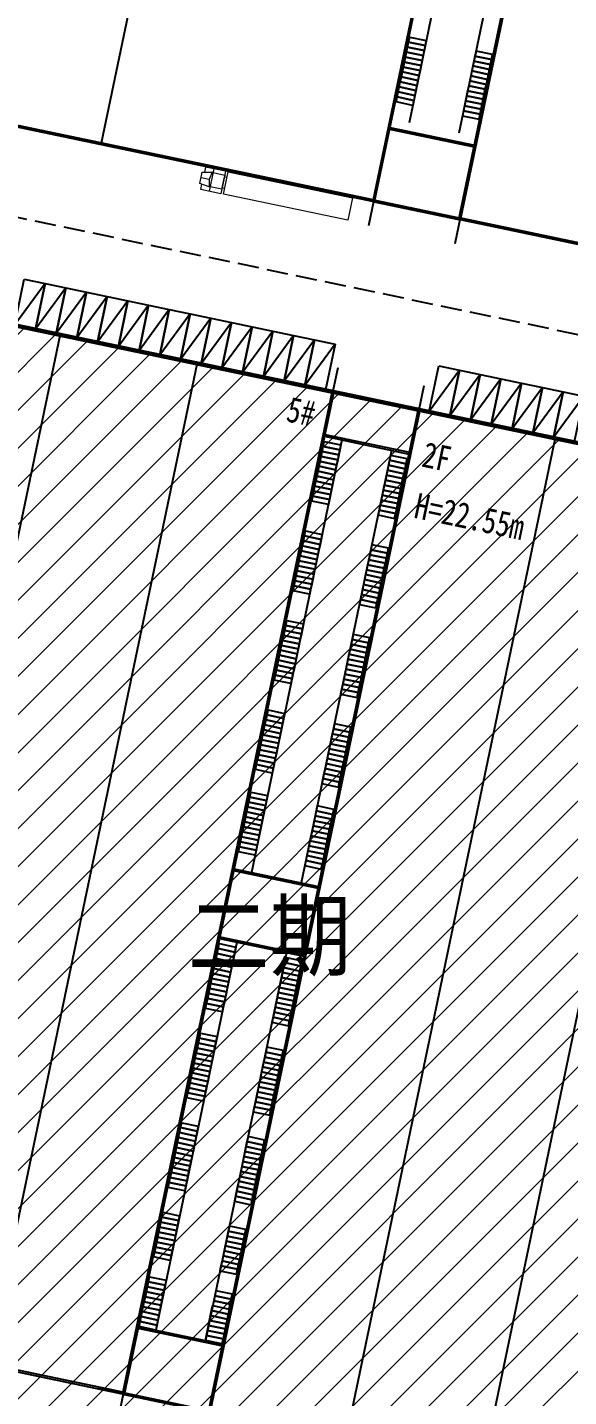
# Model space of a CAD drawing. Extents: x 1738711 to 2346805, y 1189731 to 2516152.
# Drawn here: x 2007332 to 2008994, y 1630696 to 1634900 of the extents above; entities that cross this region are included whole.
import ezdxf

# ---------------------------------------------------------------- set-up
doc = ezdxf.new("R2010")
doc.units = 0
doc.header["$LTSCALE"] = 1000
doc.header["$MEASUREMENT"] = 0
for name, pattern in [('ACAD_ISO04W100', [30.5, 24, -3, 0.5, -3]), ('DASH', [0.35, 0.25, -0.1]), ('DASHDOT', [25.4, 12.7, -6.35, 0, -6.35]), ('DOTE', [2.42, 2, -0.2, 0.02, -0.2])]:
    doc.linetypes.add(name, pattern=pattern)
for name, color, linetype in [('DIM_SYMB', 3, 'Continuous'), ('DOTE', 1, 'Continuous'), ('建筑', 2, 'Continuous'), ('建筑控制线', 144, 'DASH'), ('文字标准', 7, 'Continuous'), ('红线', 1, 'ACAD_ISO04W100'), ('绿化', 66, 'Continuous'), ('车位', 5, 'DASH'), ('道路', 57, 'DASHDOT'), ('道路中心线', 1, 'Continuous'), ('非机动车位', 5, 'Continuous'), ('项目范围', 7, 'Continuous')]:
    doc.layers.add(name, color=color, linetype=linetype)
doc.layers.add('填充', color=252, linetype='Continuous', lineweight=5)
doc.styles.add('DIMST', font='SIMSUN.TTF', dxfattribs={"width": 0.8})
doc.styles.add('黑体', font='simhei_0.ttf', dxfattribs={"width": 0.9})

# ---------------------------------------------------------------- blocks, each defined once
blk = doc.blocks.new('herahgerahreahre')
at = {"layer": '填充'}
h = blk.add_hatch(dxfattribs=at)
h.set_pattern_fill('ANSI31,_O', color=256, scale=2)
h.set_pattern_definition([(45, (0, 0), (-2.2450640303, 2.2450640303), [])])
edge = h.paths.add_edge_path()
edge.add_line((519004.05, 3420617.66), (519185.57, 3420579.69))
edge.add_line((519185.57, 3420579.69), (519156.59, 3420441.15))
edge.add_line((519156.59, 3420441.15), (518966.61, 3420480.89))
edge.add_arc((520373.41, 3420169.26), 1440.9, 161.86873, 167.50964, ccw=False)
at = {"layer": 'DOTE', "color": 8, "linetype": 'DOTE'}
for p, q in [((519105.59, 3420622.98), (519104.36, 3420617.11)), ((519107.91, 3420619.43), (519102.14, 3420620.64)), ((519115.77, 3420620.86), (519114.54, 3420614.98)), ((519112.12, 3420618.55), (519118.09, 3420617.3)), ((519099.53, 3420594.52), (519100.76, 3420600.39)), ((519103.18, 3420596.82), (519097.21, 3420598.07)), ((519109.71, 3420592.39), (519110.94, 3420598.26)), ((519107.39, 3420595.94), (519113.27, 3420594.71)), ((519076.03, 3420482.15), (519074.8, 3420476.28)), ((519078.45, 3420478.58), (519072.48, 3420479.83)), ((519086.21, 3420480.02), (519084.98, 3420474.15))]:
    blk.add_line(p, q, dxfattribs=at)
at = {"layer": '建筑', "color": 8}
for points in [[(519061.1, 3420733.13), (519125.9, 3420719.57), (519105.05, 3420619.93), (519040.26, 3420633.48)], [(519061.26, 3420732.89), (519125.66, 3420719.42), (519104.9, 3420620.17), (519040.49, 3420633.64)], [(519135.88, 3420717.48), (519200.68, 3420703.93), (519179.84, 3420604.29), (519115.04, 3420617.84)], [(519136.04, 3420717.25), (519200.44, 3420703.78), (519179.68, 3420604.52), (519115.27, 3420618)], [(519035.47, 3420611.09), (519100.27, 3420597.54), (519075.49, 3420479.1), (519010.7, 3420492.65)], [(519035.62, 3420610.85), (519100.03, 3420597.38), (519075.34, 3420479.34), (519010.93, 3420492.81)], [(519110.25, 3420595.45), (519175.05, 3420581.89), (519150.27, 3420463.46), (519085.48, 3420477.01)], [(519110.41, 3420595.21), (519174.81, 3420581.74), (519150.12, 3420463.69), (519085.71, 3420477.17)]]:
    blk.add_lwpolyline(points, close=True, dxfattribs=at)
for points in [[(519093.54, 3420726.04), (519072.79, 3420626.88)], [(519106.86, 3420628.54), (519116.84, 3420626.45)], [(519106.9, 3420628.74), (519116.88, 3420626.65)], [(519105.05, 3420619.93), (519115.04, 3420617.84)], [(519105.1, 3420620.13), (519115.08, 3420618.04)], [(519067.93, 3420604.1), (519043.23, 3420486.05)], [(519084.08, 3420600.72), (519059.38, 3420482.67)], [(519100.23, 3420597.34), (519110.21, 3420595.25)], [(519100.27, 3420597.54), (519110.25, 3420595.45)], [(519099.16, 3420592.25), (519109.15, 3420590.16)], [(519099.2, 3420592.45), (519109.19, 3420590.36)], [(519126.36, 3420591.87), (519101.67, 3420473.83)], [(519142.51, 3420588.49), (519117.82, 3420470.45)], [(519088.43, 3420540.96), (519098.42, 3420538.87)], [(519088.47, 3420541.16), (519098.46, 3420539.07)], [(519086.75, 3420532.93), (519096.74, 3420530.85)], [(519086.79, 3420533.13), (519096.78, 3420531.04)], [(519077.13, 3420486.93), (519087.11, 3420484.84)], [(519077.17, 3420487.13), (519087.16, 3420485.04)], [(519075.49, 3420479.1), (519085.48, 3420477.01)], [(519075.53, 3420479.29), (519085.52, 3420477.21)]]:
    blk.add_lwpolyline(points, dxfattribs=at)
at = {"layer": '建筑控制线', "color": 8, "linetype": 'DASH', "ltscale": 5, "const_width": 0.4}
blk.add_lwpolyline([(519091.33, 3420811.97, 0.064975), (518972.58, 3420484.75), (519152.72, 3420447.07), (519220.5, 3420771.14)], format="xyb", dxfattribs=at)
at = {"layer": '红线', "color": 8, "linetype": 'DOTE', "ltscale": 0.001, "const_width": 0.4}
blk.add_lwpolyline([(519004.05, 3420617.66), (519185.57, 3420579.69), (519156.59, 3420441.15), (518966.61, 3420480.89, -0.024618), (519004.05, 3420617.66)], format="xyb", dxfattribs=at)
at = {"layer": '绿化', "color": 8}
blk.add_lwpolyline([(519011.82, 3420640.48), (519024.71, 3420637.78), (519041.09, 3420716.09), (519046.47, 3420714.96), (519046.8, 3420716.54), (519044.36, 3420717.06), (519046.61, 3420727.82), (519049.05, 3420727.31), (519049.97, 3420731.54, -0.041815), (519050.88, 3420734.19), (519076.63, 3420789.53, -0.206872), (519087.51, 3420798.78), (519087.51, 3420801.06), (519088.64, 3420806.44), (519137.58, 3420796.2), (519136.46, 3420790.82), (519138.3, 3420790.44), (519139.32, 3420795.34), (519144.14, 3420794.33), (519144.42, 3420795.28), (519145.12, 3420798.62), (519092.32, 3420819.1), (519088.69, 3420817.73, 0.035825), (519011.82, 3420640.48, -0.035825)], format="xyb", dxfattribs=at)
at = {"layer": '车位', "color": 8, "lineweight": 0}
for p, q in [((519084.45, 3420622.12), (519084.73, 3420623.46)), ((519085.54, 3420622.59), (519084.59, 3420622.79)), ((519084.73, 3420623.46), (519085.91, 3420623.45)), ((519085.1, 3420624.05), (519084.98, 3420623.45)), ((519087.49, 3420623.55), (519085.1, 3420624.05)), ((519085.91, 3420623.45), (519085.54, 3420622.59)), ((519085.57, 3420621.2), (519086.12, 3420623.84)), ((519086.03, 3420623.42), (519085.91, 3420623.45)), ((519086.02, 3420623.39), (519086.02, 3420623.39)), ((519086.02, 3420623.39), (519087.4, 3420623.1)), ((519087.49, 3420623.55), (519086.93, 3420620.89)), ((519087.4, 3420623.1), (519087.05, 3420621.44)), ((519087.08, 3420621.58), (519087.36, 3420622.91)), ((519087.24, 3420620.85), (519087.8, 3420623.49)), ((519087.36, 3420622.91), (519087.66, 3420622.85)), ((519087.8, 3420623.49), (519102.48, 3420620.42)), ((519085.55, 3420621.73), (519084.45, 3420622.12)), ((519084.55, 3420621.39), (519084.68, 3420622.04)), ((519086.93, 3420620.89), (519084.55, 3420621.39)), ((519085.54, 3420622.59), (519085.56, 3420621.75)), ((519085.67, 3420621.71), (519085.55, 3420621.73)), ((519087.05, 3420621.44), (519085.68, 3420621.73)), ((519087.4, 3420621.52), (519087.08, 3420621.58)), ((519101.93, 3420617.77), (519087.24, 3420620.85)), ((519102.48, 3420620.42), (519101.93, 3420617.77))]:
    blk.add_line(p, q, dxfattribs=at)
at = {"layer": '车位', "color": 8}
for points in [[(519066.16, 3420610.29), (519065.03, 3420604.91), (519062.58, 3420605.42), (519063.71, 3420610.8)], [(519068.6, 3420609.78), (519067.48, 3420604.39), (519065.03, 3420604.91), (519066.16, 3420610.29)], [(519071.05, 3420609.27), (519069.92, 3420603.88), (519067.48, 3420604.39), (519068.6, 3420609.78)], [(519073.5, 3420608.75), (519072.37, 3420603.37), (519069.92, 3420603.88), (519071.05, 3420609.27)], [(519075.94, 3420608.24), (519074.82, 3420602.86), (519072.37, 3420603.37), (519073.5, 3420608.75)], [(519078.39, 3420607.73), (519077.27, 3420602.35), (519074.82, 3420602.86), (519075.94, 3420608.24)], [(519080.84, 3420607.22), (519079.71, 3420601.84), (519077.27, 3420602.35), (519078.39, 3420607.73)], [(519083.29, 3420606.71), (519082.16, 3420601.32), (519079.71, 3420601.84), (519080.84, 3420607.22)], [(519085.73, 3420606.19), (519084.61, 3420600.81), (519082.16, 3420601.32), (519083.29, 3420606.71)], [(519088.18, 3420605.68), (519087.05, 3420600.3), (519084.61, 3420600.81), (519085.73, 3420606.19)], [(519090.63, 3420605.17), (519089.5, 3420599.79), (519087.05, 3420600.3), (519088.18, 3420605.68)], [(519093.07, 3420604.66), (519091.95, 3420599.28), (519089.5, 3420599.79), (519090.63, 3420605.17)], [(519095.52, 3420604.15), (519094.39, 3420598.76), (519091.95, 3420599.28), (519093.07, 3420604.66)], [(519097.97, 3420603.64), (519096.84, 3420598.25), (519094.39, 3420598.76), (519095.52, 3420604.15)], [(519100.41, 3420603.12), (519099.29, 3420597.74), (519096.84, 3420598.25), (519097.97, 3420603.64)], [(519115.1, 3420600.05), (519113.97, 3420594.67), (519111.52, 3420595.18), (519112.65, 3420600.56)], [(519117.54, 3420599.54), (519116.42, 3420594.16), (519113.97, 3420594.67), (519115.1, 3420600.05)], [(519119.99, 3420599.03), (519118.86, 3420593.65), (519116.42, 3420594.16), (519117.54, 3420599.54)], [(519122.44, 3420598.52), (519121.31, 3420593.13), (519118.86, 3420593.65), (519119.99, 3420599.03)], [(519124.89, 3420598), (519123.76, 3420592.62), (519121.31, 3420593.13), (519122.44, 3420598.52)], [(519127.33, 3420597.49), (519126.21, 3420592.11), (519123.76, 3420592.62), (519124.89, 3420598)], [(519129.78, 3420596.98), (519128.65, 3420591.6), (519126.21, 3420592.11), (519127.33, 3420597.49)]]:
    blk.add_lwpolyline(points, close=True, dxfattribs=at)
for points in [[(519066.16, 3420610.29), (519062.58, 3420605.42)], [(519068.6, 3420609.78), (519065.03, 3420604.91)], [(519071.05, 3420609.27), (519067.48, 3420604.39)], [(519073.5, 3420608.75), (519069.92, 3420603.88)], [(519075.94, 3420608.24), (519072.37, 3420603.37)], [(519078.39, 3420607.73), (519074.82, 3420602.86)], [(519080.84, 3420607.22), (519077.27, 3420602.35)], [(519083.29, 3420606.71), (519079.71, 3420601.84)], [(519085.73, 3420606.19), (519082.16, 3420601.32)], [(519088.18, 3420605.68), (519084.61, 3420600.81)], [(519090.63, 3420605.17), (519087.05, 3420600.3)], [(519093.07, 3420604.66), (519089.5, 3420599.79)], [(519095.52, 3420604.15), (519091.95, 3420599.28)], [(519097.97, 3420603.64), (519094.39, 3420598.76)], [(519100.41, 3420603.12), (519096.84, 3420598.25)], [(519115.1, 3420600.05), (519111.52, 3420595.18)], [(519117.54, 3420599.54), (519113.97, 3420594.67)], [(519119.99, 3420599.03), (519116.42, 3420594.16)], [(519122.44, 3420598.52), (519118.86, 3420593.65)], [(519124.89, 3420598), (519121.31, 3420593.13)], [(519127.33, 3420597.49), (519123.76, 3420592.62)], [(519129.78, 3420596.98), (519126.21, 3420592.11)]]:
    blk.add_lwpolyline(points, dxfattribs=at)
at = {"layer": '道路', "color": 8, "linetype": 'ByBlock', "ltscale": 0.01}
for p, q in [((519115.98, 3420661.88), (519109.16, 3420629.29)), ((519121.85, 3420660.65), (519115.03, 3420628.06)), ((519101.22, 3420591.82), (519090.53, 3420540.73)), ((519107.09, 3420590.59), (519096.4, 3420539.5)), ((519088.81, 3420532.5), (519079.23, 3420486.7)), ((519094.68, 3420531.28), (519085.1, 3420485.47))]:
    blk.add_line(p, q, dxfattribs=at)
at = {"layer": '道路中心线', "color": 8, "linetype": 'DASH', "ltscale": 0.01}
blk.add_line((519047.82, 3420621.28), (519167.72, 3420596.2), dxfattribs=at)
at = {"layer": '非机动车位', "color": 8}
for points in [[(519109.23, 3420639.39), (519111.18, 3420638.98), (519111.06, 3420638.39), (519109.1, 3420638.8)], [(519108.86, 3420637.63), (519110.82, 3420637.22), (519110.69, 3420636.63), (519108.74, 3420637.04)], [(519108.98, 3420638.21), (519110.94, 3420637.8), (519110.82, 3420637.22), (519108.86, 3420637.63)], [(519109.1, 3420638.8), (519111.06, 3420638.39), (519110.94, 3420637.8), (519108.98, 3420638.21)], [(519119.01, 3420637.34), (519117.06, 3420637.75), (519116.93, 3420637.16), (519118.89, 3420636.75)], [(519108.49, 3420635.86), (519110.45, 3420635.45), (519110.32, 3420634.87), (519108.37, 3420635.28)], [(519108.61, 3420636.45), (519110.57, 3420636.04), (519110.45, 3420635.45), (519108.49, 3420635.86)], [(519108.74, 3420637.04), (519110.69, 3420636.63), (519110.57, 3420636.04), (519108.61, 3420636.45)], [(519118.65, 3420635.58), (519116.69, 3420635.99), (519116.57, 3420635.4), (519118.52, 3420634.99)], [(519118.77, 3420636.17), (519116.81, 3420636.57), (519116.69, 3420635.99), (519118.65, 3420635.58)], [(519118.89, 3420636.75), (519116.93, 3420637.16), (519116.81, 3420636.57), (519118.77, 3420636.17)], [(519108.12, 3420634.1), (519110.08, 3420633.69), (519109.96, 3420633.11), (519108, 3420633.51)], [(519108.24, 3420634.69), (519110.2, 3420634.28), (519110.08, 3420633.69), (519108.12, 3420634.1)], [(519108.37, 3420635.28), (519110.32, 3420634.87), (519110.2, 3420634.28), (519108.24, 3420634.69)], [(519118.28, 3420633.82), (519116.32, 3420634.23), (519116.2, 3420633.64), (519118.15, 3420633.23)], [(519118.4, 3420634.4), (519116.44, 3420634.81), (519116.32, 3420634.23), (519118.28, 3420633.82)], [(519118.52, 3420634.99), (519116.57, 3420635.4), (519116.44, 3420634.81), (519118.4, 3420634.4)], [(519107.75, 3420632.34), (519109.71, 3420631.93), (519109.59, 3420631.34), (519107.63, 3420631.75)], [(519107.88, 3420632.93), (519109.83, 3420632.52), (519109.71, 3420631.93), (519107.75, 3420632.34)], [(519108, 3420633.51), (519109.96, 3420633.11), (519109.83, 3420632.52), (519107.88, 3420632.93)], [(519117.91, 3420632.05), (519115.95, 3420632.46), (519115.83, 3420631.88), (519117.79, 3420631.47)], [(519118.03, 3420632.64), (519116.07, 3420633.05), (519115.95, 3420632.46), (519117.91, 3420632.05)], [(519118.15, 3420633.23), (519116.2, 3420633.64), (519116.07, 3420633.05), (519118.03, 3420632.64)], [(519117.66, 3420630.88), (519115.71, 3420631.29), (519115.58, 3420630.7), (519117.54, 3420630.29)], [(519117.79, 3420631.47), (519115.83, 3420631.88), (519115.71, 3420631.29), (519117.66, 3420630.88)], [(519117.54, 3420630.29), (519115.58, 3420630.7), (519115.46, 3420630.11), (519117.42, 3420629.71)], [(519098.89, 3420590.47), (519100.85, 3420590.06), (519100.73, 3420589.47), (519098.77, 3420589.88)], [(519099.01, 3420591.05), (519100.97, 3420590.65), (519100.85, 3420590.06), (519098.89, 3420590.47)], [(519099.14, 3420591.64), (519101.09, 3420591.23), (519100.97, 3420590.65), (519099.01, 3420591.05)], [(519098.52, 3420588.71), (519100.48, 3420588.3), (519100.36, 3420587.71), (519098.4, 3420588.12)], [(519098.65, 3420589.29), (519100.6, 3420588.88), (519100.48, 3420588.3), (519098.52, 3420588.71)], [(519098.77, 3420589.88), (519100.73, 3420589.47), (519100.6, 3420588.88), (519098.65, 3420589.29)], [(519108.68, 3420588.42), (519106.72, 3420588.83), (519106.6, 3420588.24), (519108.56, 3420587.83)], [(519108.8, 3420589.01), (519106.84, 3420589.42), (519106.72, 3420588.83), (519108.68, 3420588.42)], [(519108.93, 3420589.59), (519106.97, 3420590), (519106.84, 3420589.42), (519108.8, 3420589.01)], [(519098.28, 3420587.53), (519100.23, 3420587.12), (519100.11, 3420586.53), (519098.15, 3420586.94)], [(519098.4, 3420588.12), (519100.36, 3420587.71), (519100.23, 3420587.12), (519098.28, 3420587.53)], [(519108.31, 3420586.66), (519106.35, 3420587.07), (519106.23, 3420586.48), (519108.19, 3420586.07)], [(519108.43, 3420587.25), (519106.48, 3420587.65), (519106.35, 3420587.07), (519108.31, 3420586.66)], [(519108.56, 3420587.83), (519106.6, 3420588.24), (519106.48, 3420587.65), (519108.43, 3420587.25)], [(519097.91, 3420585.77), (519099.87, 3420585.36), (519099.74, 3420584.77), (519097.79, 3420585.18)], [(519098.03, 3420586.36), (519099.99, 3420585.95), (519099.87, 3420585.36), (519097.91, 3420585.77)], [(519098.15, 3420586.94), (519100.11, 3420586.53), (519099.99, 3420585.95), (519098.03, 3420586.36)], [(519108.07, 3420585.48), (519106.11, 3420585.89), (519105.98, 3420585.31), (519107.94, 3420584.9)], [(519108.19, 3420586.07), (519106.23, 3420586.48), (519106.11, 3420585.89), (519108.07, 3420585.48)], [(519097.79, 3420585.18), (519099.74, 3420584.77), (519099.62, 3420584.18), (519097.66, 3420584.59)], [(519107.7, 3420583.72), (519105.74, 3420584.13), (519105.62, 3420583.54), (519107.57, 3420583.13)], [(519107.82, 3420584.31), (519105.86, 3420584.72), (519105.74, 3420584.13), (519107.7, 3420583.72)], [(519107.94, 3420584.9), (519105.98, 3420585.31), (519105.86, 3420584.72), (519107.82, 3420584.31)], [(519107.57, 3420583.13), (519105.62, 3420583.54), (519105.49, 3420582.96), (519107.45, 3420582.55)], [(519096.93, 3420581.07), (519098.88, 3420580.66), (519098.76, 3420580.07), (519096.8, 3420580.48)], [(519096.56, 3420579.31), (519098.51, 3420578.9), (519098.39, 3420578.31), (519096.43, 3420578.72)], [(519096.68, 3420579.9), (519098.64, 3420579.49), (519098.51, 3420578.9), (519096.56, 3420579.31)], [(519096.8, 3420580.48), (519098.76, 3420580.07), (519098.64, 3420579.49), (519096.68, 3420579.9)], [(519106.71, 3420579.02), (519104.76, 3420579.43), (519104.63, 3420578.85), (519106.59, 3420578.44)], [(519096.19, 3420577.55), (519098.15, 3420577.14), (519098.02, 3420576.55), (519096.07, 3420576.96)], [(519096.31, 3420578.13), (519098.27, 3420577.72), (519098.15, 3420577.14), (519096.19, 3420577.55)], [(519096.43, 3420578.72), (519098.39, 3420578.31), (519098.27, 3420577.72), (519096.31, 3420578.13)], [(519106.35, 3420577.26), (519104.39, 3420577.67), (519104.26, 3420577.08), (519106.22, 3420576.67)], [(519106.47, 3420577.85), (519104.51, 3420578.26), (519104.39, 3420577.67), (519106.35, 3420577.26)], [(519106.59, 3420578.44), (519104.63, 3420578.85), (519104.51, 3420578.26), (519106.47, 3420577.85)], [(519095.82, 3420575.79), (519097.78, 3420575.38), (519097.65, 3420574.79), (519095.7, 3420575.2)], [(519095.94, 3420576.37), (519097.9, 3420575.96), (519097.78, 3420575.38), (519095.82, 3420575.79)], [(519096.07, 3420576.96), (519098.02, 3420576.55), (519097.9, 3420575.96), (519095.94, 3420576.37)], [(519105.98, 3420575.5), (519104.02, 3420575.91), (519103.9, 3420575.32), (519105.85, 3420574.91)], [(519106.1, 3420576.09), (519104.14, 3420576.5), (519104.02, 3420575.91), (519105.98, 3420575.5)], [(519106.22, 3420576.67), (519104.26, 3420577.08), (519104.14, 3420576.5), (519106.1, 3420576.09)], [(519095.57, 3420574.61), (519097.53, 3420574.2), (519097.41, 3420573.61), (519095.45, 3420574.02)], [(519095.7, 3420575.2), (519097.65, 3420574.79), (519097.53, 3420574.2), (519095.57, 3420574.61)], [(519105.61, 3420573.74), (519103.65, 3420574.15), (519103.53, 3420573.56), (519105.49, 3420573.15)], [(519105.73, 3420574.32), (519103.77, 3420574.73), (519103.65, 3420574.15), (519105.61, 3420573.74)], [(519105.85, 3420574.91), (519103.9, 3420575.32), (519103.77, 3420574.73), (519105.73, 3420574.32)], [(519105.36, 3420572.56), (519103.4, 3420572.97), (519103.28, 3420572.39), (519105.24, 3420571.98)], [(519105.49, 3420573.15), (519103.53, 3420573.56), (519103.4, 3420572.97), (519105.36, 3420572.56)], [(519094.47, 3420569.32), (519096.43, 3420568.92), (519096.3, 3420568.33), (519094.35, 3420568.74)], [(519094.59, 3420569.91), (519096.55, 3420569.5), (519096.43, 3420568.92), (519094.47, 3420569.32)], [(519094.71, 3420570.5), (519096.67, 3420570.09), (519096.55, 3420569.5), (519094.59, 3420569.91)], [(519094.22, 3420568.15), (519096.18, 3420567.74), (519096.06, 3420567.15), (519094.1, 3420567.56)], [(519094.35, 3420568.74), (519096.3, 3420568.33), (519096.18, 3420567.74), (519094.22, 3420568.15)], [(519104.26, 3420567.28), (519102.3, 3420567.69), (519102.18, 3420567.1), (519104.13, 3420566.69)], [(519104.38, 3420567.86), (519102.42, 3420568.27), (519102.3, 3420567.69), (519104.26, 3420567.28)], [(519104.5, 3420568.45), (519102.54, 3420568.86), (519102.42, 3420568.27), (519104.38, 3420567.86)], [(519093.85, 3420566.39), (519095.81, 3420565.98), (519095.69, 3420565.39), (519093.73, 3420565.8)], [(519093.98, 3420566.98), (519095.93, 3420566.57), (519095.81, 3420565.98), (519093.85, 3420566.39)], [(519094.1, 3420567.56), (519096.06, 3420567.15), (519095.93, 3420566.57), (519093.98, 3420566.98)], [(519104.01, 3420566.1), (519102.05, 3420566.51), (519101.93, 3420565.93), (519103.89, 3420565.52)], [(519104.13, 3420566.69), (519102.18, 3420567.1), (519102.05, 3420566.51), (519104.01, 3420566.1)], [(519093.49, 3420564.63), (519095.44, 3420564.22), (519095.32, 3420563.63), (519093.36, 3420564.04)], [(519093.61, 3420565.21), (519095.57, 3420564.8), (519095.44, 3420564.22), (519093.49, 3420564.63)], [(519093.73, 3420565.8), (519095.69, 3420565.39), (519095.57, 3420564.8), (519093.61, 3420565.21)], [(519103.64, 3420564.34), (519101.68, 3420564.75), (519101.56, 3420564.16), (519103.52, 3420563.75)], [(519103.77, 3420564.93), (519101.81, 3420565.34), (519101.68, 3420564.75), (519103.64, 3420564.34)], [(519103.89, 3420565.52), (519101.93, 3420565.93), (519101.81, 3420565.34), (519103.77, 3420564.93)], [(519093.36, 3420564.04), (519095.32, 3420563.63), (519095.2, 3420563.04), (519093.24, 3420563.45)], [(519103.27, 3420562.58), (519101.32, 3420562.99), (519101.19, 3420562.4), (519103.15, 3420561.99)], [(519103.4, 3420563.17), (519101.44, 3420563.58), (519101.32, 3420562.99), (519103.27, 3420562.58)], [(519103.52, 3420563.75), (519101.56, 3420564.16), (519101.44, 3420563.58), (519103.4, 3420563.17)], [(519103.15, 3420561.99), (519101.19, 3420562.4), (519101.07, 3420561.81), (519103.03, 3420561.4)], [(519092.5, 3420559.93), (519094.46, 3420559.52), (519094.34, 3420558.93), (519092.38, 3420559.34)], [(519092.13, 3420558.17), (519094.09, 3420557.76), (519093.97, 3420557.17), (519092.01, 3420557.58)], [(519092.26, 3420558.75), (519094.21, 3420558.34), (519094.09, 3420557.76), (519092.13, 3420558.17)], [(519092.38, 3420559.34), (519094.34, 3420558.93), (519094.21, 3420558.34), (519092.26, 3420558.75)], [(519102.29, 3420557.88), (519100.33, 3420558.29), (519100.21, 3420557.7), (519102.17, 3420557.29)], [(519091.77, 3420556.4), (519093.72, 3420556), (519093.6, 3420555.41), (519091.64, 3420555.82)], [(519091.89, 3420556.99), (519093.85, 3420556.58), (519093.72, 3420556), (519091.77, 3420556.4)], [(519092.01, 3420557.58), (519093.97, 3420557.17), (519093.85, 3420556.58), (519091.89, 3420556.99)], [(519101.92, 3420556.12), (519099.96, 3420556.53), (519099.84, 3420555.94), (519101.8, 3420555.53)], [(519102.05, 3420556.71), (519100.09, 3420557.12), (519099.96, 3420556.53), (519101.92, 3420556.12)], [(519102.17, 3420557.29), (519100.21, 3420557.7), (519100.09, 3420557.12), (519102.05, 3420556.71)], [(519091.52, 3420555.23), (519093.48, 3420554.82), (519093.35, 3420554.23), (519091.4, 3420554.64)], [(519091.64, 3420555.82), (519093.6, 3420555.41), (519093.48, 3420554.82), (519091.52, 3420555.23)], [(519101.55, 3420554.36), (519099.6, 3420554.77), (519099.47, 3420554.18), (519101.43, 3420553.77)], [(519101.68, 3420554.94), (519099.72, 3420555.35), (519099.6, 3420554.77), (519101.55, 3420554.36)], [(519101.8, 3420555.53), (519099.84, 3420555.94), (519099.72, 3420555.35), (519101.68, 3420554.94)], [(519091.15, 3420553.47), (519093.11, 3420553.06), (519092.99, 3420552.47), (519091.03, 3420552.88)], [(519091.27, 3420554.06), (519093.23, 3420553.65), (519093.11, 3420553.06), (519091.15, 3420553.47)], [(519091.4, 3420554.64), (519093.35, 3420554.23), (519093.23, 3420553.65), (519091.27, 3420554.06)], [(519101.31, 3420553.18), (519099.35, 3420553.59), (519099.23, 3420553), (519101.19, 3420552.6)], [(519101.43, 3420553.77), (519099.47, 3420554.18), (519099.35, 3420553.59), (519101.31, 3420553.18)], [(519100.94, 3420551.42), (519098.98, 3420551.83), (519098.86, 3420551.24), (519100.82, 3420550.83)], [(519101.06, 3420552.01), (519099.1, 3420552.42), (519098.98, 3420551.83), (519100.94, 3420551.42)], [(519101.19, 3420552.6), (519099.23, 3420553), (519099.1, 3420552.42), (519101.06, 3420552.01)], [(519090.48, 3420550.24), (519092.43, 3420549.83), (519092.31, 3420549.24), (519090.35, 3420549.65)], [(519090.11, 3420548.48), (519092.06, 3420548.07), (519091.94, 3420547.48), (519089.98, 3420547.89)], [(519090.23, 3420549.06), (519092.19, 3420548.65), (519092.06, 3420548.07), (519090.11, 3420548.48)], [(519090.35, 3420549.65), (519092.31, 3420549.24), (519092.19, 3420548.65), (519090.23, 3420549.06)], [(519100.26, 3420548.19), (519098.31, 3420548.6), (519098.18, 3420548.01), (519100.14, 3420547.6)], [(519089.74, 3420546.71), (519091.7, 3420546.3), (519091.57, 3420545.72), (519089.62, 3420546.13)], [(519089.86, 3420547.3), (519091.82, 3420546.89), (519091.7, 3420546.3), (519089.74, 3420546.71)], [(519089.98, 3420547.89), (519091.94, 3420547.48), (519091.82, 3420546.89), (519089.86, 3420547.3)], [(519099.9, 3420546.43), (519097.94, 3420546.84), (519097.81, 3420546.25), (519099.77, 3420545.84)], [(519100.02, 3420547.02), (519098.06, 3420547.43), (519097.94, 3420546.84), (519099.9, 3420546.43)], [(519100.14, 3420547.6), (519098.18, 3420548.01), (519098.06, 3420547.43), (519100.02, 3420547.02)], [(519089.49, 3420545.54), (519091.45, 3420545.13), (519091.33, 3420544.54), (519089.37, 3420544.95)], [(519089.62, 3420546.13), (519091.57, 3420545.72), (519091.45, 3420545.13), (519089.49, 3420545.54)], [(519099.53, 3420544.67), (519097.57, 3420545.08), (519097.45, 3420544.49), (519099.4, 3420544.08)], [(519099.65, 3420545.25), (519097.69, 3420545.66), (519097.57, 3420545.08), (519099.53, 3420544.67)], [(519099.77, 3420545.84), (519097.81, 3420546.25), (519097.69, 3420545.66), (519099.65, 3420545.25)], [(519089.12, 3420543.78), (519091.08, 3420543.37), (519090.96, 3420542.78), (519089, 3420543.19)], [(519089.25, 3420544.37), (519091.2, 3420543.96), (519091.08, 3420543.37), (519089.12, 3420543.78)], [(519089.37, 3420544.95), (519091.33, 3420544.54), (519091.2, 3420543.96), (519089.25, 3420544.37)], [(519099.28, 3420543.49), (519097.32, 3420543.9), (519097.2, 3420543.31), (519099.16, 3420542.9)], [(519099.4, 3420544.08), (519097.45, 3420544.49), (519097.32, 3420543.9), (519099.28, 3420543.49)], [(519098.91, 3420541.73), (519096.96, 3420542.14), (519096.83, 3420541.55), (519098.79, 3420541.14)], [(519099.04, 3420542.32), (519097.08, 3420542.73), (519096.96, 3420542.14), (519098.91, 3420541.73)], [(519099.16, 3420542.9), (519097.2, 3420543.31), (519097.08, 3420542.73), (519099.04, 3420542.32)], [(519086.73, 3420532.33), (519088.69, 3420531.92), (519088.56, 3420531.33), (519086.61, 3420531.74)], [(519086.36, 3420530.56), (519088.32, 3420530.15), (519088.2, 3420529.57), (519086.24, 3420529.98)], [(519086.48, 3420531.15), (519088.44, 3420530.74), (519088.32, 3420530.15), (519086.36, 3420530.56)], [(519086.61, 3420531.74), (519088.56, 3420531.33), (519088.44, 3420530.74), (519086.48, 3420531.15)], [(519096.52, 3420530.28), (519094.56, 3420530.69), (519094.44, 3420530.1), (519096.39, 3420529.69)], [(519086.11, 3420529.39), (519088.07, 3420528.98), (519087.95, 3420528.39), (519085.99, 3420528.8)], [(519086.24, 3420529.98), (519088.2, 3420529.57), (519088.07, 3420528.98), (519086.11, 3420529.39)], [(519096.15, 3420528.52), (519094.19, 3420528.93), (519094.07, 3420528.34), (519096.03, 3420527.93)], [(519096.27, 3420529.1), (519094.31, 3420529.51), (519094.19, 3420528.93), (519096.15, 3420528.52)], [(519096.39, 3420529.69), (519094.44, 3420530.1), (519094.31, 3420529.51), (519096.27, 3420529.1)], [(519085.75, 3420527.63), (519087.7, 3420527.22), (519087.58, 3420526.63), (519085.62, 3420527.04)], [(519085.87, 3420528.21), (519087.83, 3420527.81), (519087.7, 3420527.22), (519085.75, 3420527.63)], [(519085.99, 3420528.8), (519087.95, 3420528.39), (519087.83, 3420527.81), (519085.87, 3420528.21)], [(519095.9, 3420527.34), (519093.95, 3420527.75), (519093.82, 3420527.16), (519095.78, 3420526.75)], [(519096.03, 3420527.93), (519094.07, 3420528.34), (519093.95, 3420527.75), (519095.9, 3420527.34)], [(519085.38, 3420525.87), (519087.34, 3420525.46), (519087.21, 3420524.87), (519085.25, 3420525.28)], [(519085.5, 3420526.45), (519087.46, 3420526.04), (519087.34, 3420525.46), (519085.38, 3420525.87)], [(519085.62, 3420527.04), (519087.58, 3420526.63), (519087.46, 3420526.04), (519085.5, 3420526.45)], [(519095.53, 3420525.58), (519093.58, 3420525.99), (519093.45, 3420525.4), (519095.41, 3420524.99)], [(519095.66, 3420526.17), (519093.7, 3420526.58), (519093.58, 3420525.99), (519095.53, 3420525.58)], [(519095.78, 3420526.75), (519093.82, 3420527.16), (519093.7, 3420526.58), (519095.66, 3420526.17)], [(519085.25, 3420525.28), (519087.21, 3420524.87), (519087.09, 3420524.28), (519085.13, 3420524.69)], [(519095.17, 3420523.82), (519093.21, 3420524.23), (519093.09, 3420523.64), (519095.04, 3420523.23)], [(519095.29, 3420524.41), (519093.33, 3420524.81), (519093.21, 3420524.23), (519095.17, 3420523.82)], [(519095.41, 3420524.99), (519093.45, 3420525.4), (519093.33, 3420524.81), (519095.29, 3420524.41)], [(519095.04, 3420523.23), (519093.09, 3420523.64), (519092.96, 3420523.05), (519094.92, 3420522.64)], [(519084.39, 3420521.17), (519086.35, 3420520.76), (519086.23, 3420520.17), (519084.27, 3420520.58)], [(519084.52, 3420521.75), (519086.48, 3420521.35), (519086.35, 3420520.76), (519084.39, 3420521.17)], [(519084.03, 3420519.41), (519085.98, 3420519), (519085.86, 3420518.41), (519083.9, 3420518.82)], [(519084.15, 3420519.99), (519086.11, 3420519.58), (519085.98, 3420519), (519084.03, 3420519.41)], [(519084.27, 3420520.58), (519086.23, 3420520.17), (519086.11, 3420519.58), (519084.15, 3420519.99)], [(519094.18, 3420519.12), (519092.23, 3420519.53), (519092.1, 3420518.94), (519094.06, 3420518.53)], [(519094.31, 3420519.71), (519092.35, 3420520.12), (519092.23, 3420519.53), (519094.18, 3420519.12)], [(519083.66, 3420517.64), (519085.62, 3420517.23), (519085.49, 3420516.65), (519083.53, 3420517.06)], [(519083.78, 3420518.23), (519085.74, 3420517.82), (519085.62, 3420517.23), (519083.66, 3420517.64)], [(519083.9, 3420518.82), (519085.86, 3420518.41), (519085.74, 3420517.82), (519083.78, 3420518.23)], [(519093.81, 3420517.36), (519091.86, 3420517.77), (519091.73, 3420517.18), (519093.69, 3420516.77)], [(519093.94, 3420517.95), (519091.98, 3420518.35), (519091.86, 3420517.77), (519093.81, 3420517.36)], [(519094.06, 3420518.53), (519092.1, 3420518.94), (519091.98, 3420518.35), (519093.94, 3420517.95)], [(519083.41, 3420516.47), (519085.37, 3420516.06), (519085.25, 3420515.47), (519083.29, 3420515.88)], [(519083.53, 3420517.06), (519085.49, 3420516.65), (519085.37, 3420516.06), (519083.41, 3420516.47)], [(519093.45, 3420515.6), (519091.49, 3420516.01), (519091.37, 3420515.42), (519093.32, 3420515.01)], [(519093.57, 3420516.18), (519091.61, 3420516.59), (519091.49, 3420516.01), (519093.45, 3420515.6)], [(519093.69, 3420516.77), (519091.73, 3420517.18), (519091.61, 3420516.59), (519093.57, 3420516.18)], [(519083.04, 3420514.71), (519085, 3420514.3), (519084.88, 3420513.71), (519082.92, 3420514.12)], [(519083.17, 3420515.29), (519085.12, 3420514.88), (519085, 3420514.3), (519083.04, 3420514.71)], [(519083.29, 3420515.88), (519085.25, 3420515.47), (519085.12, 3420514.88), (519083.17, 3420515.29)], [(519093.2, 3420514.42), (519091.24, 3420514.83), (519091.12, 3420514.24), (519093.08, 3420513.83)], [(519093.32, 3420515.01), (519091.37, 3420515.42), (519091.24, 3420514.83), (519093.2, 3420514.42)], [(519092.83, 3420512.66), (519090.87, 3420513.07), (519090.75, 3420512.48), (519092.71, 3420512.07)], [(519092.95, 3420513.25), (519091, 3420513.66), (519090.87, 3420513.07), (519092.83, 3420512.66)], [(519093.08, 3420513.83), (519091.12, 3420514.24), (519091, 3420513.66), (519092.95, 3420513.25)], [(519082.31, 3420511.18), (519084.26, 3420510.77), (519084.14, 3420510.19), (519082.18, 3420510.6)], [(519082.06, 3420510.01), (519084.02, 3420509.6), (519083.9, 3420509.01), (519081.94, 3420509.42)], [(519082.18, 3420510.6), (519084.14, 3420510.19), (519084.02, 3420509.6), (519082.06, 3420510.01)], [(519092.09, 3420509.14), (519090.14, 3420509.55), (519090.01, 3420508.96), (519091.97, 3420508.55)], [(519081.69, 3420508.25), (519083.65, 3420507.84), (519083.53, 3420507.25), (519081.57, 3420507.66)], [(519081.81, 3420508.83), (519083.77, 3420508.42), (519083.65, 3420507.84), (519081.69, 3420508.25)], [(519081.94, 3420509.42), (519083.9, 3420509.01), (519083.77, 3420508.42), (519081.81, 3420508.83)], [(519091.85, 3420507.96), (519089.89, 3420508.37), (519089.77, 3420507.78), (519091.73, 3420507.37)], [(519091.97, 3420508.55), (519090.01, 3420508.96), (519089.89, 3420508.37), (519091.85, 3420507.96)], [(519081.32, 3420506.49), (519083.28, 3420506.08), (519083.16, 3420505.49), (519081.2, 3420505.9)], [(519081.45, 3420507.07), (519083.4, 3420506.66), (519083.28, 3420506.08), (519081.32, 3420506.49)], [(519081.57, 3420507.66), (519083.53, 3420507.25), (519083.4, 3420506.66), (519081.45, 3420507.07)], [(519091.48, 3420506.2), (519089.52, 3420506.61), (519089.4, 3420506.02), (519091.36, 3420505.61)], [(519091.6, 3420506.79), (519089.65, 3420507.2), (519089.52, 3420506.61), (519091.48, 3420506.2)], [(519091.73, 3420507.37), (519089.77, 3420507.78), (519089.65, 3420507.2), (519091.6, 3420506.79)], [(519080.95, 3420504.72), (519082.91, 3420504.31), (519082.79, 3420503.73), (519080.83, 3420504.14)], [(519081.08, 3420505.31), (519083.04, 3420504.9), (519082.91, 3420504.31), (519080.95, 3420504.72)], [(519081.2, 3420505.9), (519083.16, 3420505.49), (519083.04, 3420504.9), (519081.08, 3420505.31)], [(519091.11, 3420504.44), (519089.15, 3420504.85), (519089.03, 3420504.26), (519090.99, 3420503.85)], [(519091.23, 3420505.02), (519089.28, 3420505.43), (519089.15, 3420504.85), (519091.11, 3420504.44)], [(519091.36, 3420505.61), (519089.4, 3420506.02), (519089.28, 3420505.43), (519091.23, 3420505.02)], [(519080.83, 3420504.14), (519082.79, 3420503.73), (519082.67, 3420503.14), (519080.71, 3420503.55)], [(519090.74, 3420502.68), (519088.79, 3420503.09), (519088.66, 3420502.5), (519090.62, 3420502.09)], [(519090.87, 3420503.26), (519088.91, 3420503.67), (519088.79, 3420503.09), (519090.74, 3420502.68)], [(519090.99, 3420503.85), (519089.03, 3420504.26), (519088.91, 3420503.67), (519090.87, 3420503.26)], [(519090.62, 3420502.09), (519088.66, 3420502.5), (519088.54, 3420501.91), (519090.5, 3420501.5)], [(519079.97, 3420500.02), (519081.93, 3420499.62), (519081.81, 3420499.03), (519079.85, 3420499.44)], [(519080.09, 3420500.61), (519082.05, 3420500.2), (519081.93, 3420499.62), (519079.97, 3420500.02)], [(519079.6, 3420498.26), (519081.56, 3420497.85), (519081.44, 3420497.27), (519079.48, 3420497.68)], [(519079.73, 3420498.85), (519081.68, 3420498.44), (519081.56, 3420497.85), (519079.6, 3420498.26)], [(519079.85, 3420499.44), (519081.81, 3420499.03), (519081.68, 3420498.44), (519079.73, 3420498.85)], [(519089.76, 3420497.98), (519087.8, 3420498.39), (519087.68, 3420497.8), (519089.64, 3420497.39)], [(519089.88, 3420498.56), (519087.93, 3420498.97), (519087.8, 3420498.39), (519089.76, 3420497.98)], [(519079.23, 3420496.5), (519081.19, 3420496.09), (519081.07, 3420495.5), (519079.11, 3420495.91)], [(519079.36, 3420497.09), (519081.32, 3420496.68), (519081.19, 3420496.09), (519079.23, 3420496.5)], [(519079.48, 3420497.68), (519081.44, 3420497.27), (519081.32, 3420496.68), (519079.36, 3420497.09)], [(519089.39, 3420496.22), (519087.43, 3420496.63), (519087.31, 3420496.04), (519089.27, 3420495.63)], [(519089.51, 3420496.8), (519087.56, 3420497.21), (519087.43, 3420496.63), (519089.39, 3420496.22)], [(519089.64, 3420497.39), (519087.68, 3420497.8), (519087.56, 3420497.21), (519089.51, 3420496.8)], [(519079.11, 3420495.91), (519081.07, 3420495.5), (519080.95, 3420494.92), (519078.99, 3420495.33)], [(519089.15, 3420495.04), (519087.19, 3420495.45), (519087.07, 3420494.86), (519089.02, 3420494.45)], [(519089.27, 3420495.63), (519087.31, 3420496.04), (519087.19, 3420495.45), (519089.15, 3420495.04)], [(519088.9, 3420493.87), (519086.94, 3420494.28), (519086.82, 3420493.69), (519088.78, 3420493.28)], [(519089.02, 3420494.45), (519087.07, 3420494.86), (519086.94, 3420494.28), (519088.9, 3420493.87)], [(519078.25, 3420491.8), (519080.21, 3420491.39), (519080.09, 3420490.81), (519078.13, 3420491.22)], [(519078.38, 3420492.39), (519080.33, 3420491.98), (519080.21, 3420491.39), (519078.25, 3420491.8)], [(519078.5, 3420492.98), (519080.46, 3420492.57), (519080.33, 3420491.98), (519078.38, 3420492.39)], [(519077.88, 3420490.04), (519079.84, 3420489.63), (519079.72, 3420489.04), (519077.76, 3420489.45)], [(519078.01, 3420490.63), (519079.96, 3420490.22), (519079.84, 3420489.63), (519077.88, 3420490.04)], [(519078.13, 3420491.22), (519080.09, 3420490.81), (519079.96, 3420490.22), (519078.01, 3420490.63)], [(519088.04, 3420489.76), (519086.08, 3420490.16), (519085.96, 3420489.58), (519087.92, 3420489.17)], [(519088.16, 3420490.34), (519086.21, 3420490.75), (519086.08, 3420490.16), (519088.04, 3420489.76)], [(519088.29, 3420490.93), (519086.33, 3420491.34), (519086.21, 3420490.75), (519088.16, 3420490.34)], [(519077.64, 3420488.87), (519079.6, 3420488.46), (519079.47, 3420487.87), (519077.52, 3420488.28)], [(519077.76, 3420489.45), (519079.72, 3420489.04), (519079.6, 3420488.46), (519077.64, 3420488.87)], [(519085.84, 3420488.99), (519087.79, 3420488.58), (519087.67, 3420487.99), (519085.71, 3420488.4)], [(519085.96, 3420489.58), (519087.92, 3420489.17), (519087.79, 3420488.58), (519085.84, 3420488.99)], [(519077.39, 3420487.69), (519079.35, 3420487.28), (519079.23, 3420486.7), (519077.27, 3420487.1)], [(519077.52, 3420488.28), (519079.47, 3420487.87), (519079.35, 3420487.28), (519077.39, 3420487.69)], [(519085.47, 3420487.23), (519087.43, 3420486.82), (519087.3, 3420486.23), (519085.35, 3420486.64)], [(519085.59, 3420487.82), (519087.55, 3420487.41), (519087.43, 3420486.82), (519085.47, 3420487.23)], [(519085.71, 3420488.4), (519087.67, 3420487.99), (519087.55, 3420487.41), (519085.59, 3420487.82)], [(519085.22, 3420486.05), (519087.18, 3420485.64), (519087.06, 3420485.06), (519085.1, 3420485.47)], [(519085.35, 3420486.64), (519087.3, 3420486.23), (519087.18, 3420485.64), (519085.22, 3420486.05)]]:
    blk.add_lwpolyline(points, close=True, dxfattribs=at)
at = {"layer": '项目范围', "color": 8, "linetype": 'Continuous', "const_width": 0.4, "flags": 128}
blk.add_lwpolyline([(519185.57, 3420579.69), (519004.04, 3420617.66, -0.040295), (519088.69, 3420817.73), (519092.3, 3420819.11), (519128.83, 3420804.7, 0.049851), (519226.86, 3420777.1), (519185.57, 3420579.69)], format="xyb", dxfattribs=at)
at = {"layer": 'DIM_SYMB', "color": 8, "style": '黑体', "width": 0.9}
blk.add_text('二期', height=7.886, dxfattribs=at).set_placement((519082.99, 3420529.36))
at = {"layer": '文字标准', "color": 8, "char_height": 3, "attachment_point": 1, "rotation": 348.185, "style": 'DIMST'}
for s, width, insert in [('{\\fSimHei|b1|i0|c0|p49;5#}', 6.54, (519095.13, 3420596.98)), ('{\\fSimHei|b1|i0|c134|p49;2F}', 12.4481, (519111.13, 3420591.64)), ('{\\fSimHei|b1|i0|c0|p49;H=2\\fSimHei|b1|i0|c134|p49;2.55\\fSimHei|b1|i0|c0|p49;m}', 14.7587, (519110.22, 3420585.59))]:
    blk.add_mtext_dynamic_manual_height_columns(s, width=width, gutter_width=15, heights=[0], dxfattribs=dict(at, insert=insert))

msp = doc.modelspace()

# ---------------------------------------------------------------- block references
at = {"xscale": 26, "yscale": 26, "zscale": 26}
msp.add_blockref('herahgerahreahre', (-11488334, -87301754.1), dxfattribs=at)

doc.saveas('drawing.dxf')
